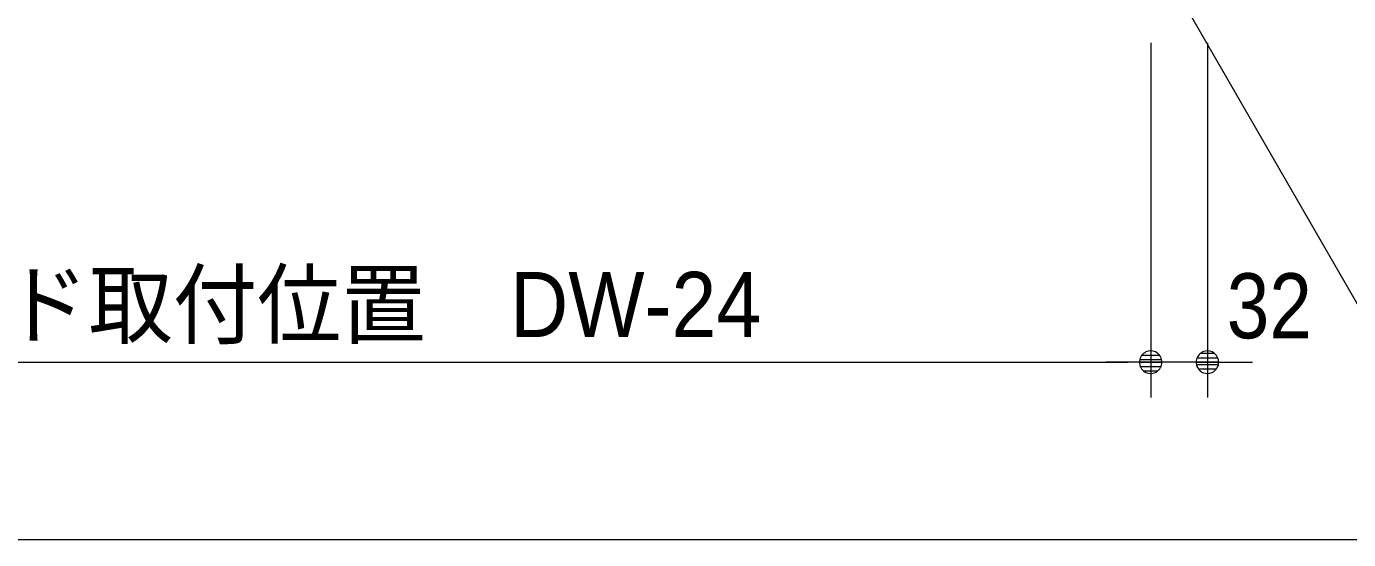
# Model space of a CAD drawing. Units: millimetres, scale not verified. Extents: x -6062 to 6062, y -3045 to 3045.
# Drawn here: x -5146 to -4400, y -2300 to -2011 of the extents above; entities that cross this region are included whole.
import ezdxf
from ezdxf.enums import TextEntityAlignment as Align

# ---------------------------------------------------------------- set-up
doc = ezdxf.new("R2010")
doc.units = ezdxf.units.MM
doc.header["$LTSCALE"] = 20
for name, color, linetype, lineweight in [('0-0_2寸法-1', 7, 'Continuous', 9), ('0-1_0', 7, 'Continuous', 9), ('0-2_2寸法-2', 7, 'Continuous', 9), ('0-3_2寸法-3', 7, 'Continuous', 9)]:
    doc.layers.add(name, color=color, linetype=linetype, lineweight=lineweight)
doc.styles.add('ＭＳ Ｐゴシック', font='')
doc.styles.get('ＭＳ Ｐゴシック').set_extended_font_data('MS PGothic')

# ---------------------------------------------------------------- blocks, each defined once
blk = doc.blocks.new('_Dot')
at = {"layer": '0-1_0'}
for p, q in [((-10, 0), (-20, 0)), ((9.78, 2), (-9.78, 2)), ((7.99, 6), (-7.99, 6)), ((9.16, -3.98), (-9.16, -3.98)), ((6, -7.98), (-6, -7.98))]:
    blk.add_line(p, q, dxfattribs=at)
for points in [[(10, 0), (9.92, 1.25), (9.69, 2.49), (9.3, 3.68), (8.76, 4.82), (8.09, 5.88), (7.29, 6.85), (6.37, 7.71), (5.36, 8.44), (4.26, 9.05), (3.09, 9.51), (1.87, 9.82), (0.63, 9.98), (-0.63, 9.98), (-1.87, 9.82), (-3.09, 9.51), (-4.26, 9.05), (-5.36, 8.44), (-6.37, 7.71), (-7.29, 6.85), (-8.09, 5.88), (-8.76, 4.82), (-9.3, 3.68), (-9.69, 2.49), (-9.92, 1.25), (-10, 0), (0, 0)], [(-10, 0), (-9.92, -1.25), (-9.69, -2.49), (-9.3, -3.68), (-8.76, -4.82), (-8.09, -5.88), (-7.29, -6.85), (-6.37, -7.71), (-5.36, -8.44), (-4.26, -9.05), (-3.09, -9.51), (-1.87, -9.82), (-0.63, -9.98), (0.63, -9.98), (1.87, -9.82), (3.09, -9.51), (4.26, -9.05), (5.36, -8.44), (6.37, -7.71), (7.29, -6.85), (8.09, -5.88), (8.76, -4.82), (9.3, -3.68), (9.69, -2.49), (9.92, -1.25), (10, 0), (0, 0)]]:
    blk.add_lwpolyline(points, close=True, dxfattribs=at)

msp = doc.modelspace()

# ---------------------------------------------------------------- linework, layer by layer
at = {"layer": '0-0_2寸法-1'}
for p, q in [((-4511.5, -2020), (-4511.5, -2220)), ((-5674.79, -2200), (-4524.21, -2200)), ((-5681.79, -2300), (-925.21, -2300))]:
    msp.add_line(p, q, dxfattribs=at)
at = {"layer": '0-2_2寸法-2'}
for p, q in [((-4511.5, -2020), (-4511.5, -2220)), ((-4479.5, -2020), (-4479.5, -2220)), ((-4524.21, -2200), (-4536.92, -2200)), ((-4479.5, -2200), (-4511.5, -2200)), ((-4466.79, -2200), (-4454.08, -2200))]:
    msp.add_line(p, q, dxfattribs=at)
at = {"layer": '0-3_2寸法-3'}
msp.add_lwpolyline([(-4495.5, -1993.1), (-4376.05, -2200), (-4060.03, -2200)], dxfattribs=at)

# ---------------------------------------------------------------- block references
at = {"layer": '0-0_2寸法-1', "xscale": 0.6356201, "yscale": 0.6356201}
msp.add_blockref('_Dot', (-4511.5, -2200), dxfattribs=at)
at = {"layer": '0-2_2寸法-2', "xscale": 0.6356201, "yscale": 0.6356201}
msp.add_blockref('_Dot', (-4511.5, -2200), dxfattribs=at)
at = {"layer": '0-2_2寸法-2', "xscale": 0.6356201, "yscale": 0.6356201, "rotation": 180}
msp.add_blockref('_Dot', (-4479.5, -2200), dxfattribs=at)

# ---------------------------------------------------------------- texts
at = {"layer": '0-0_2寸法-1', "style": 'ＭＳ Ｐゴシック', "width": 0.95}
msp.add_text('直付け下ガイド取付位置\u3000DW-24', height=36.69, dxfattribs=at).set_placement((-5443.58, -2196.79), align=Align.BOTTOM_LEFT)
at = {"layer": '0-2_2寸法-2', "style": 'ＭＳ Ｐゴシック', "width": 0.9}
msp.add_text('32', height=36.66, dxfattribs=at).set_placement((-4468.59, -2197.52), align=Align.BOTTOM_LEFT)

doc.saveas('drawing.dxf')
